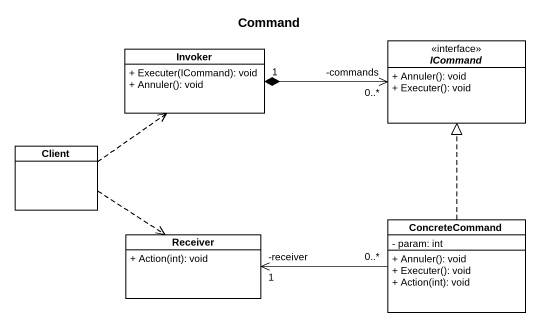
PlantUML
@startuml
title Command
hide circle
hide empty members
skinparam classAttributeIconSize 0
class Invoker {
  + Executer(ICommand): void
  + Annuler(): void
}
interface ICommand <<interface>> {
  + Annuler(): void
  + Executer(): void
}
class Client
class Receiver {
  + Action(int): void
}
class ConcreteCommand {
  - param: int
  + Annuler(): void
  + Executer(): void
  + Action(int): void
}
ICommand "-commands\n0..*" <-left-* "1" Invoker
Client .up.> Invoker
Client ..> Receiver
Receiver "-receiver\n1" <-right- "0..*" ConcreteCommand
ConcreteCommand .up.|> ICommand
@enduml
